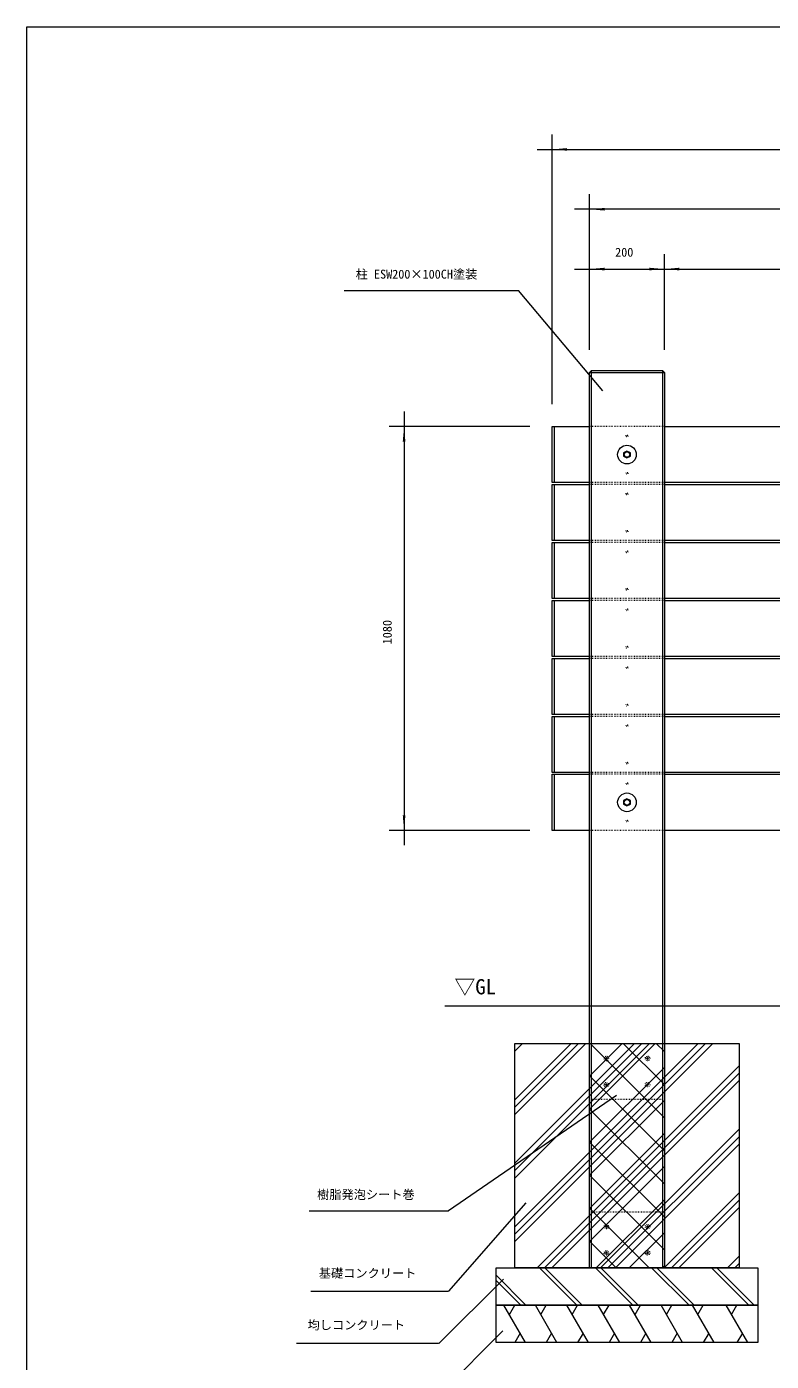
# Model space of a CAD drawing. Units: millimetres, scale not verified. Extents: x -3900 to 3900, y -2750 to 2750.
# Drawn here: x -3900 to -1909, y -819 to 2750 of the extents above; entities that cross this region are included whole.
import ezdxf
from ezdxf.enums import TextEntityAlignment as Align

# ---------------------------------------------------------------- set-up
doc = ezdxf.new("R2010")
doc.units = ezdxf.units.MM
doc.header["$LTSCALE"] = 20
doc.linetypes.add('USER5', pattern=[0.208282, 0.069427, -0.138855])
doc.layers.add('0-1_IMPORTED', color=30, linetype='Continuous', lineweight=18)
doc.styles.add('ＭＳ ゴシック', font='')
doc.styles.get('ＭＳ ゴシック').set_extended_font_data('MS Gothic')

msp = doc.modelspace()

# ---------------------------------------------------------------- linework, layer by layer
at = {"layer": '0-1_IMPORTED', "color": 1}
for p, q in [((-2495.03, 1740.52), (-2495.03, 2461.76)), ((-2535.03, 2421.76), (-2495.03, 2421.76)), ((-2495.03, 2421.76), (-395.03, 2421.76)), ((-2395.03, 1885.52), (-2395.03, 2301.76)), ((-2395.03, 2261.76), (-2435.03, 2261.76)), ((-495.03, 2261.76), (-2395.03, 2261.76)), ((-2395.03, 1885.52), (-2395.03, 2141.76)), ((-2195.03, 1885.52), (-2195.03, 2141.76)), ((-2195.03, 1885.52), (-2195.03, 2141.76)), ((-2435.03, 2101.76), (-2395.03, 2101.76)), ((-2395.03, 2101.76), (-2195.03, 2101.76)), ((-2235.03, 2101.76), (-2195.03, 2101.76)), ((-2195.03, 2101.76), (-2155.03, 2101.76)), ((-2195.03, 2101.76), (-695.03, 2101.76)), ((-3051, 2044.15), (-2584.7, 2044.15)), ((-2360.03, 1776.26), (-2584.7, 2044.15)), ((-2891, 1720.52), (-2891, 1680.52)), ((-2555.03, 1680.52), (-2931, 1680.52)), ((-2891, 1680.52), (-2891, 600.52)), ((-2555.03, 600.52), (-2931, 600.52)), ((-2891, 600.52), (-2891, 560.52)), ((-2323.43, -108.51), (-2772.27, -416.92)), ((-3145.03, -416.92), (-2772.28, -416.92)), ((-2565.03, -396), (-2772.27, -631.92)), ((-2625.03, -599.48), (-2797.65, -772.1)), ((-3140.03, -631.92), (-2772.28, -631.92)), ((-2626.57, -737.94), (-2799.03, -910.4)), ((-3179.03, -770.71), (-2799.03, -770.71))]:
    msp.add_line(p, q, dxfattribs=at)
at = {"layer": '0-1_IMPORTED'}
for p, q in [((-2395.03, 1825.52), (-2195.03, 1825.52)), ((-2390.03, -569.48), (-2390.03, 1830.52)), ((-2200.03, 1830.52), (-2200.03, -569.48)), ((-2490.03, 1680.52), (-2490.03, 1530.52)), ((-2195.03, 1680.52), (-695.03, 1680.52)), ((-2490.03, 1525.52), (-2490.03, 1375.52)), ((-695.03, 1530.52), (-2195.03, 1530.52)), ((-2195.03, 1525.52), (-695.03, 1525.52)), ((-2490.03, 1370.52), (-2490.03, 1220.52)), ((-695.03, 1375.52), (-2195.03, 1375.52)), ((-2195.03, 1370.52), (-695.03, 1370.52)), ((-2490.03, 1215.52), (-2490.03, 1065.52)), ((-695.03, 1220.52), (-2195.03, 1220.52)), ((-2195.03, 1215.52), (-695.03, 1215.52)), ((-2490.03, 1060.52), (-2490.03, 910.52)), ((-695.03, 1065.52), (-2195.03, 1065.52)), ((-2195.03, 1060.52), (-695.03, 1060.52)), ((-2490.03, 905.52), (-2490.03, 755.52)), ((-695.03, 910.52), (-2195.03, 910.52)), ((-2195.03, 905.52), (-695.03, 905.52)), ((-2490.03, 750.52), (-2490.03, 600.52)), ((-695.03, 755.52), (-2195.03, 755.52)), ((-2195.03, 750.52), (-695.03, 750.52)), ((-695.03, 600.52), (-2195.03, 600.52)), ((-94.74, 130.52), (-2782.2, 130.52)), ((-2595.03, -329.37), (-2235.14, 30.52)), ((-2595.03, -499.08), (-2065.44, 30.52)), ((-2595.03, -309.57), (-2254.94, 30.52)), ((-2595.03, -479.28), (-2085.24, 30.52)), ((-2595.03, -289.78), (-2274.74, 30.52)), ((-2595.03, -459.48), (-2105.03, 30.52)), ((-2595.03, 10.04), (-2574.55, 30.52)), ((-2595.03, -159.67), (-2404.85, 30.52)), ((-2595.03, 29.84), (-2594.35, 30.52)), ((-2595.03, -139.87), (-2424.65, 30.52)), ((-2595.03, -120.07), (-2444.45, 30.52)), ((-2395.03, -56.88), (-2307.64, 30.52)), ((-2395.03, -145.27), (-2219.25, 30.52)), ((-2195.03, -167.91), (-2393.46, 30.52)), ((-2195.03, -79.52), (-2305.07, 30.52)), ((-2195.03, 8.87), (-2216.69, 30.52)), ((-2535.33, -569.48), (-1995.03, -29.19)), ((-2395.03, -233.66), (-2195.03, -33.66)), ((-2515.53, -569.48), (-1995.03, -48.99)), ((-2495.73, -569.48), (-1995.03, -68.79)), ((-2195.03, -256.3), (-2395.03, -56.3)), ((-2395.03, -322.04), (-2195.03, -122.04)), ((-2195.03, -344.69), (-2395.03, -144.69)), ((-2395.03, -410.43), (-2195.03, -210.43)), ((-2365.62, -569.48), (-1995.03, -198.89)), ((-2195.03, -433.07), (-2395.03, -233.07)), ((-2345.82, -569.48), (-1995.03, -218.69)), ((-2326.03, -569.48), (-1995.03, -238.49)), ((-2395.03, -498.82), (-2195.03, -298.82)), ((-2195.03, -521.46), (-2395.03, -321.46)), ((-2377.31, -569.48), (-2195.03, -387.21)), ((-2195.92, -569.48), (-1995.03, -368.6)), ((-2176.12, -569.48), (-1995.03, -388.4)), ((-2235.4, -569.48), (-2395.03, -409.85)), ((-2156.32, -569.48), (-1995.03, -408.2)), ((-2323.79, -569.48), (-2395.03, -498.24)), ((-2288.92, -569.48), (-2195.03, -475.6)), ((-2529.18, -569.48), (-2429.18, -669.48)), ((-2515.03, -569.48), (-2415.03, -669.48)), ((-2379.18, -569.48), (-2279.18, -669.48)), ((-2365.03, -569.48), (-2265.03, -669.48)), ((-2229.18, -569.48), (-2129.18, -669.48)), ((-2215.03, -569.48), (-2115.03, -669.48)), ((-2200.53, -569.48), (-2195.03, -563.99)), ((-2069.18, -569.48), (-1969.18, -669.48)), ((-2055.03, -569.48), (-1955.03, -669.48)), ((-2026.21, -569.48), (-1995.03, -538.3)), ((-2006.41, -569.48), (-1995.03, -558.1)), ((-2645.03, -589.48), (-2565.03, -669.48)), ((-2645.03, -603.62), (-2579.18, -669.48)), ((-2566.17, -769.48), (-2623.9, -669.48)), ((-2609.47, -694.48), (-2595.03, -669.48)), ((-2482.17, -769.48), (-2539.9, -669.48)), ((-2525.47, -694.48), (-2511.03, -669.48)), ((-2398.17, -769.48), (-2455.9, -669.48)), ((-2441.47, -694.48), (-2427.03, -669.48)), ((-2314.17, -769.48), (-2371.9, -669.48)), ((-2357.47, -694.48), (-2343.03, -669.48)), ((-2230.17, -769.48), (-2287.9, -669.48)), ((-2273.47, -694.48), (-2259.03, -669.48)), ((-2146.17, -769.48), (-2203.9, -669.48)), ((-2189.47, -694.48), (-2175.03, -669.48)), ((-2062.17, -769.48), (-2119.9, -669.48)), ((-2105.47, -694.48), (-2091.03, -669.48)), ((-1972.17, -769.48), (-2029.9, -669.48)), ((-2015.47, -694.48), (-2001.03, -669.48)), ((-2580.6, -744.48), (-2595.03, -769.48)), ((-2496.6, -744.48), (-2511.03, -769.48)), ((-2412.6, -744.48), (-2427.03, -769.48)), ((-2328.6, -744.48), (-2343.03, -769.48)), ((-2244.6, -744.48), (-2259.03, -769.48)), ((-2160.6, -744.48), (-2175.03, -769.48)), ((-2076.6, -744.48), (-2091.03, -769.48)), ((-1986.6, -744.48), (-2001.03, -769.48))]:
    msp.add_line(p, q, dxfattribs=at)
at = {"layer": '0-1_IMPORTED', "linetype": 'USER5'}
for p, q in [((-2195.03, 1680.52), (-2395.03, 1680.52)), ((-2195.03, 1530.52), (-2395.03, 1530.52)), ((-2195.03, 1525.52), (-2395.03, 1525.52)), ((-2195.03, 1375.52), (-2395.03, 1375.52)), ((-2195.03, 1370.52), (-2395.03, 1370.52)), ((-2195.03, 1220.52), (-2395.03, 1220.52)), ((-2195.03, 1215.52), (-2395.03, 1215.52)), ((-2195.03, 1065.52), (-2395.03, 1065.52)), ((-2195.03, 1060.52), (-2395.03, 1060.52)), ((-2195.03, 910.52), (-2395.03, 910.52)), ((-2195.03, 905.52), (-2395.03, 905.52)), ((-2195.03, 755.52), (-2395.03, 755.52)), ((-2195.03, 750.52), (-2395.03, 750.52)), ((-2195.03, 600.52), (-2395.03, 600.52))]:
    msp.add_line(p, q, dxfattribs=at)
at = {"layer": '0-1_IMPORTED'}
for points in [[(-3900, 2750), (3900, 2750), (3900, -2750), (-3900, -2750)], [(-2390.03, 1830.52), (-2200.03, 1830.52), (-2195.03, 1825.52), (-2195.03, -569.48), (-2395.03, -569.48), (-2395.03, 1825.52)], [(-2295.03, 1596.52), (-2286.03, 1601.02), (-2286.03, 1610.02), (-2295.03, 1614.52), (-2304.03, 1610.02), (-2304.03, 1601.02)], [(-2295.03, 666.52), (-2286.03, 671.02), (-2286.03, 680.02), (-2295.03, 684.52), (-2304.03, 680.02), (-2304.03, 671.02)], [(-2595.03, 30.52), (-1995.03, 30.52), (-1995.03, -569.48), (-2595.03, -569.48)], [(-2395.03, 30.52), (-2195.03, 30.52), (-2195.03, -569.48), (-2395.03, -569.48)], [(-2645.03, -569.48), (-1945.03, -569.48), (-1945.03, -669.48), (-2645.03, -669.48)], [(-2645.03, -669.48), (-1945.03, -669.48), (-1945.03, -769.48), (-2645.03, -769.48)]]:
    msp.add_lwpolyline(points, close=True, dxfattribs=at)
for points in [[(-2395.03, 1530.52), (-2495.03, 1530.52), (-2495.03, 1680.52), (-2395.03, 1680.52)], [(-2395.03, 1375.52), (-2495.03, 1375.52), (-2495.03, 1525.52), (-2395.03, 1525.52)], [(-2395.03, 1220.52), (-2495.03, 1220.52), (-2495.03, 1370.52), (-2395.03, 1370.52)], [(-2395.03, 1065.52), (-2495.03, 1065.52), (-2495.03, 1215.52), (-2395.03, 1215.52)], [(-2395.03, 910.52), (-2495.03, 910.52), (-2495.03, 1060.52), (-2395.03, 1060.52)], [(-2395.03, 755.52), (-2495.03, 755.52), (-2495.03, 905.52), (-2395.03, 905.52)], [(-2395.03, 600.52), (-2495.03, 600.52), (-2495.03, 750.52), (-2395.03, 750.52)]]:
    msp.add_lwpolyline(points, dxfattribs=at)
at = {"layer": '0-1_IMPORTED', "linetype": 'USER5'}
for points in [[(-2390.03, 30.52), (-2200.03, 30.52), (-2200.03, -119.48), (-2390.03, -119.48)], [(-2352.53, -8.98), (-2350.53, -8.98), (-2350.53, -6.98), (-2349.53, -6.98), (-2349.53, -8.98), (-2347.53, -8.98), (-2347.53, -9.98), (-2349.53, -9.98), (-2349.53, -11.98), (-2350.53, -11.98), (-2350.53, -9.98), (-2352.53, -9.98)], [(-2237.53, -8.98), (-2239.53, -8.98), (-2239.53, -6.98), (-2240.53, -6.98), (-2240.53, -8.98), (-2242.53, -8.98), (-2242.53, -9.98), (-2240.53, -9.98), (-2240.53, -11.98), (-2239.53, -11.98), (-2239.53, -9.98), (-2237.53, -9.98)], [(-2352.53, -78.98), (-2350.53, -78.98), (-2350.53, -76.98), (-2349.53, -76.98), (-2349.53, -78.98), (-2347.53, -78.98), (-2347.53, -79.98), (-2349.53, -79.98), (-2349.53, -81.98), (-2350.53, -81.98), (-2350.53, -79.98), (-2352.53, -79.98)], [(-2237.53, -78.98), (-2239.53, -78.98), (-2239.53, -76.98), (-2240.53, -76.98), (-2240.53, -78.98), (-2242.53, -78.98), (-2242.53, -79.98), (-2240.53, -79.98), (-2240.53, -81.98), (-2239.53, -81.98), (-2239.53, -79.98), (-2237.53, -79.98)], [(-2390.03, -419.48), (-2200.03, -419.48), (-2200.03, -569.48), (-2390.03, -569.48)], [(-2352.53, -458.98), (-2350.53, -458.98), (-2350.53, -456.98), (-2349.53, -456.98), (-2349.53, -458.98), (-2347.53, -458.98), (-2347.53, -459.98), (-2349.53, -459.98), (-2349.53, -461.98), (-2350.53, -461.98), (-2350.53, -459.98), (-2352.53, -459.98)], [(-2237.53, -458.98), (-2239.53, -458.98), (-2239.53, -456.98), (-2240.53, -456.98), (-2240.53, -458.98), (-2242.53, -458.98), (-2242.53, -459.98), (-2240.53, -459.98), (-2240.53, -461.98), (-2239.53, -461.98), (-2239.53, -459.98), (-2237.53, -459.98)], [(-2352.53, -528.98), (-2350.53, -528.98), (-2350.53, -526.98), (-2349.53, -526.98), (-2349.53, -528.98), (-2347.53, -528.98), (-2347.53, -529.98), (-2349.53, -529.98), (-2349.53, -531.98), (-2350.53, -531.98), (-2350.53, -529.98), (-2352.53, -529.98)], [(-2237.53, -528.98), (-2239.53, -528.98), (-2239.53, -526.98), (-2240.53, -526.98), (-2240.53, -528.98), (-2242.53, -528.98), (-2242.53, -529.98), (-2240.53, -529.98), (-2240.53, -531.98), (-2239.53, -531.98), (-2239.53, -529.98), (-2237.53, -529.98)]]:
    msp.add_lwpolyline(points, close=True, dxfattribs=at)
for centre, radius in [((-2295.03, 1655.52), 2.5), ((-2295.03, 1555.52), 2.5), ((-2295.03, 1500.52), 2.5), ((-2295.03, 1400.52), 2.5), ((-2295.03, 1345.52), 2.5), ((-2295.03, 1245.52), 2.5), ((-2295.03, 1190.52), 2.5), ((-2295.03, 1090.52), 2.5), ((-2295.03, 1035.52), 2.5), ((-2295.03, 935.52), 2.5), ((-2295.03, 880.52), 2.5), ((-2295.03, 780.52), 2.5), ((-2295.03, 725.52), 2.5), ((-2295.03, 625.52), 2.5), ((-2350.03, -9.48), 6), ((-2240.03, -9.48), 6), ((-2350.03, -79.48), 6), ((-2240.03, -79.48), 6), ((-2350.03, -459.48), 6), ((-2240.03, -459.48), 6), ((-2350.03, -529.48), 6), ((-2240.03, -529.48), 6)]:
    msp.add_circle(centre, radius, dxfattribs=at)
at = {"layer": '0-1_IMPORTED'}
for centre, radius in [((-2295.03, 1605.52), 25), ((-2295.03, 1605.52), 7.19), ((-2295.03, 675.52), 25), ((-2295.03, 675.52), 7.19)]:
    msp.add_circle(centre, radius, dxfattribs=at)
at = {"layer": '0-1_IMPORTED', "color": 1}
for points in [[(-2495.03, 2421.76), (-2455.04, 2425.26), (-2455.04, 2418.26)], [(-2395.03, 2261.76), (-2355.04, 2265.26), (-2355.04, 2258.26)], [(-2395.03, 2101.76), (-2355.04, 2105.26), (-2355.04, 2098.26)], [(-2195.03, 2101.76), (-2235.03, 2098.26), (-2235.03, 2105.26)], [(-2195.03, 2101.76), (-2155.04, 2105.26), (-2155.04, 2098.26)], [(-2891, 1680.52), (-2887.5, 1640.52), (-2894.5, 1640.52)], [(-2891, 600.52), (-2894.5, 640.52), (-2887.5, 640.52)]]:
    msp.add_solid(points, dxfattribs=at)

# ---------------------------------------------------------------- texts
at = {"layer": '0-1_IMPORTED', "color": 7, "style": 'ＭＳ ゴシック'}
for s, height, p in [('200', 23.88, (-2326.78, 2127.69)), ('柱 ESW200×100CH塗装', 23.88, (-3020.33, 2069.02)), ('▽GL', 40.7, (-2756.17, 149.73)), ('樹脂発泡シート巻', 23.88, (-3123.37, -392.46)), ('基礎コンクリート', 23.88, (-3118.91, -602.99)), ('均しコンクリート', 23.88, (-3148.91, -741.41))]:
    msp.add_text(s, height=height, dxfattribs=at).set_placement(p, align=Align.BOTTOM_LEFT)
msp.add_text('1080', height=23.88, rotation=90, dxfattribs=at).set_placement((-2916.93, 1098.19), align=Align.BOTTOM_LEFT)

doc.saveas('drawing.dxf')
